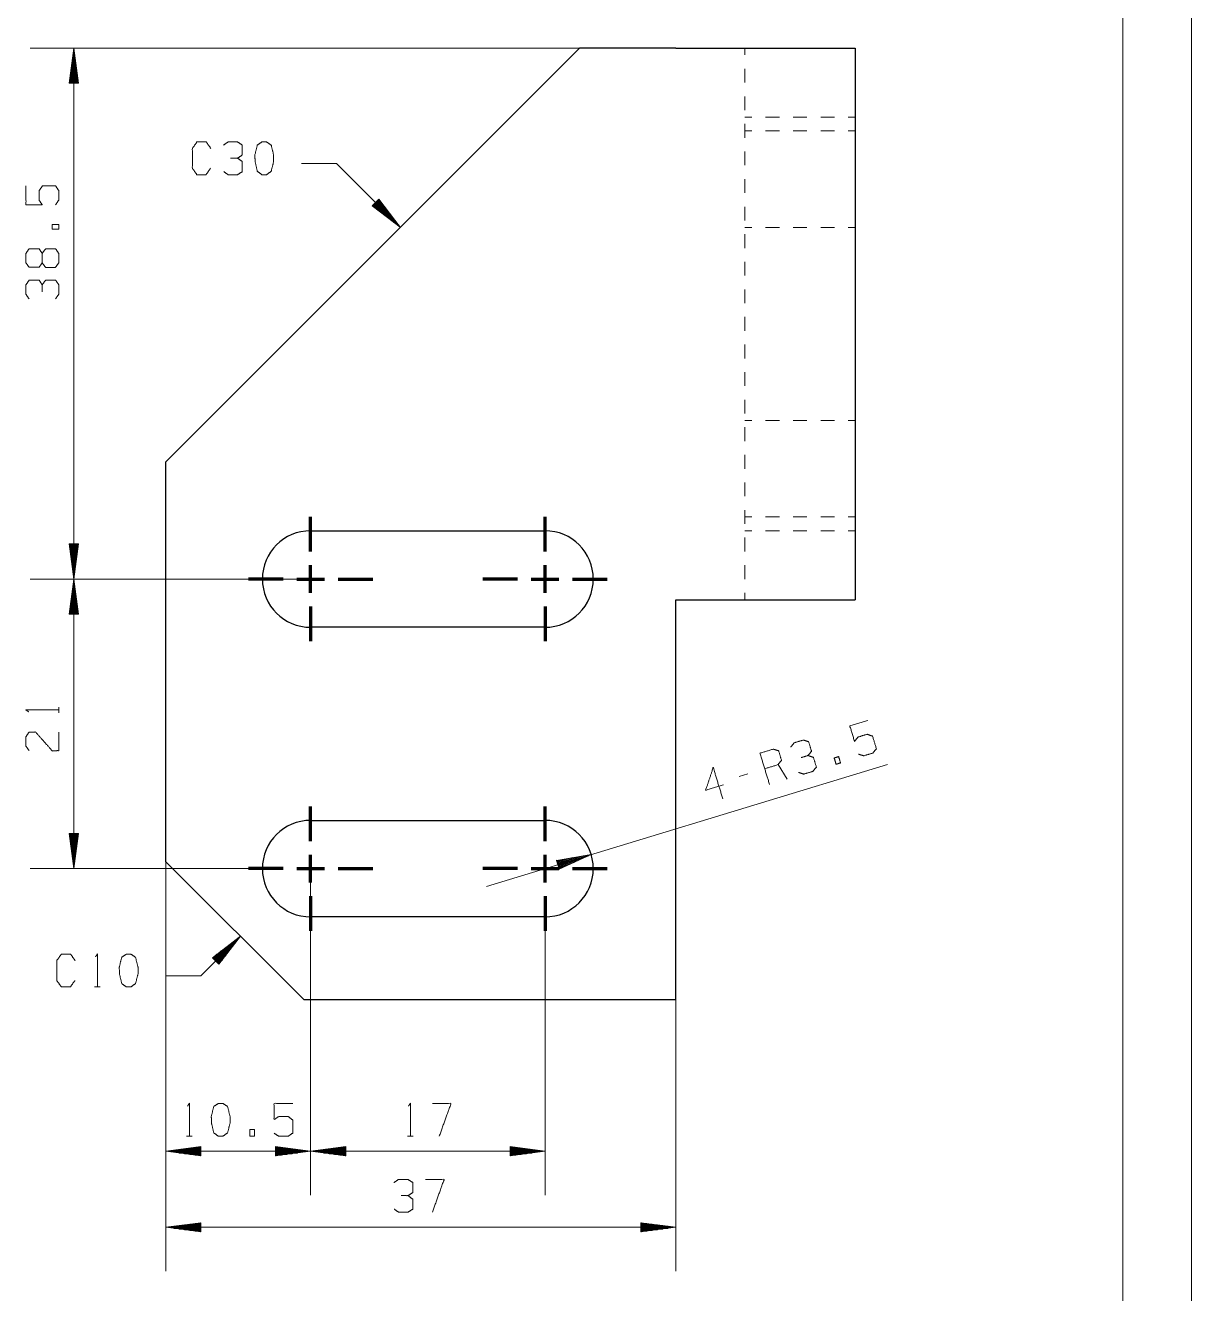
# Model space of a CAD drawing. Header units: millimetres. Extents: x 0 to 210, y 0 to 297.
# Drawn here: x 125.4 to 210, y 132.3 to 224.3 of the extents above; entities that cross this region are included whole.
import ezdxf

# ---------------------------------------------------------------- set-up
doc = ezdxf.new("R2010")
doc.units = ezdxf.units.MM
doc.layers.add('1', color=7, linetype='Continuous', true_color=0xffffff)

msp = doc.modelspace()

# ---------------------------------------------------------------- linework, layer by layer
at = {"layer": '1', "color": 132, "linetype": 'Continuous', "lineweight": 18}
for p, q in [((210, 0), (210, 297)), ((205, 5), (205, 292))]:
    msp.add_line(p, q, dxfattribs=at)
at = {"layer": '1', "color": 13, "linetype": 'Continuous', "lineweight": 18}
for p, q in [((165.596, 222.628), (125.739, 222.628)), ((128.914, 222.628), (128.58, 220.088)), ((129.249, 220.088), (128.914, 222.628)), ((128.914, 184.128), (128.914, 222.628)), ((128.787, 220.088), (128.787, 221.663)), ((128.838, 220.088), (128.838, 222.049)), ((128.889, 220.088), (128.889, 222.435)), ((128.94, 220.088), (128.94, 222.435)), ((128.991, 220.088), (128.991, 222.049)), ((129.041, 220.088), (129.041, 221.663)), ((128.686, 220.088), (128.686, 220.892)), ((128.737, 220.088), (128.737, 221.278)), ((129.092, 220.088), (129.092, 221.278)), ((129.143, 220.088), (129.143, 220.892)), ((128.58, 220.088), (129.249, 220.088)), ((128.584, 220.088), (128.584, 220.12)), ((128.584, 220.088), (128.584, 220.12)), ((128.635, 220.088), (128.635, 220.506)), ((129.194, 220.088), (129.194, 220.506)), ((129.245, 220.088), (129.245, 220.12)), ((129.245, 220.088), (129.245, 220.12)), ((147.977, 214.258), (145.437, 214.258)), ((147.977, 214.258), (152.601, 209.633)), ((151.042, 211.666), (150.569, 211.193)), ((150.931, 211.555), (151.772, 210.714)), ((150.967, 211.591), (151.535, 211.023)), ((151.003, 211.627), (151.298, 211.332)), ((151.039, 211.663), (151.061, 211.64)), ((151.039, 211.663), (151.061, 211.64)), ((152.601, 209.633), (151.042, 211.666)), ((150.569, 211.193), (152.601, 209.633)), ((150.572, 211.196), (150.594, 211.173)), ((150.572, 211.196), (150.594, 211.173)), ((150.608, 211.232), (150.903, 210.936)), ((150.644, 211.268), (151.212, 210.699)), ((150.68, 211.304), (151.521, 210.463)), ((150.716, 211.34), (151.83, 210.226)), ((150.752, 211.376), (152.138, 209.989)), ((150.787, 211.411), (152.447, 209.752)), ((150.823, 211.447), (152.483, 209.788)), ((150.859, 211.483), (152.246, 210.096)), ((150.895, 211.519), (152.009, 210.405)), ((128.58, 186.668), (128.914, 184.128)), ((129.249, 186.668), (128.58, 186.668)), ((128.584, 186.668), (128.584, 186.636)), ((128.584, 186.668), (128.584, 186.636)), ((128.635, 186.668), (128.635, 186.25)), ((128.686, 186.668), (128.686, 185.864)), ((128.737, 186.668), (128.737, 185.479)), ((128.787, 186.668), (128.787, 185.093)), ((128.838, 186.668), (128.838, 184.707)), ((128.889, 186.668), (128.889, 184.321)), ((128.914, 184.128), (129.249, 186.668)), ((128.94, 186.668), (128.94, 184.321)), ((128.991, 186.668), (128.991, 184.707)), ((129.041, 186.668), (129.041, 185.093)), ((129.092, 186.668), (129.092, 185.479)), ((129.143, 186.668), (129.143, 185.864)), ((129.194, 186.668), (129.194, 186.25)), ((129.245, 186.668), (129.245, 186.636)), ((129.245, 186.668), (129.245, 186.636)), ((146.096, 184.128), (125.739, 184.128)), ((146.096, 184.128), (125.739, 184.128)), ((128.914, 184.128), (128.58, 181.588)), ((128.889, 181.588), (128.889, 183.935)), ((129.249, 181.588), (128.914, 184.128)), ((128.914, 184.128), (128.914, 163.128)), ((128.94, 181.588), (128.94, 183.935)), ((128.787, 181.588), (128.787, 183.163)), ((128.838, 181.588), (128.838, 183.549)), ((128.991, 181.588), (128.991, 183.549)), ((129.041, 181.588), (129.041, 183.163)), ((128.686, 181.588), (128.686, 182.392)), ((128.737, 181.588), (128.737, 182.778)), ((129.092, 181.588), (129.092, 182.778)), ((129.143, 181.588), (129.143, 182.392)), ((128.58, 181.588), (129.249, 181.588)), ((128.584, 181.588), (128.584, 181.62)), ((128.584, 181.588), (128.584, 181.62)), ((128.635, 181.588), (128.635, 182.006)), ((129.194, 181.588), (129.194, 182.006)), ((129.245, 181.588), (129.245, 181.62)), ((129.245, 181.588), (129.245, 181.62)), ((158.851, 161.836), (187.938, 170.688)), ((128.58, 165.668), (128.914, 163.128)), ((129.249, 165.668), (128.58, 165.668)), ((128.584, 165.668), (128.584, 165.636)), ((128.584, 165.668), (128.584, 165.636)), ((128.635, 165.668), (128.635, 165.25)), ((128.686, 165.668), (128.686, 164.864)), ((128.737, 165.668), (128.737, 164.479)), ((128.787, 165.668), (128.787, 164.093)), ((128.838, 165.668), (128.838, 163.707)), ((128.889, 165.668), (128.889, 163.321)), ((128.914, 163.128), (129.249, 165.668)), ((128.94, 165.668), (128.94, 163.321)), ((128.991, 165.668), (128.991, 163.707)), ((129.041, 165.668), (129.041, 164.093)), ((129.092, 165.668), (129.092, 164.479)), ((129.143, 165.668), (129.143, 164.864)), ((129.194, 165.668), (129.194, 165.25)), ((129.245, 165.668), (129.245, 165.636)), ((129.245, 165.668), (129.245, 165.636)), ((166.445, 164.147), (163.917, 163.727)), ((163.917, 163.727), (164.112, 163.088)), ((163.918, 163.723), (163.949, 163.733)), ((163.918, 163.723), (163.949, 163.733)), ((163.933, 163.675), (164.333, 163.796)), ((163.948, 163.626), (164.717, 163.86)), ((163.963, 163.578), (165.101, 163.924)), ((163.978, 163.529), (165.485, 163.988)), ((163.992, 163.48), (165.869, 164.051)), ((164.007, 163.432), (166.253, 164.115)), ((164.022, 163.383), (166.267, 164.067)), ((164.037, 163.335), (165.913, 163.906)), ((164.052, 163.286), (165.559, 163.745)), ((164.112, 163.088), (166.445, 164.147)), ((141.596, 163.128), (125.739, 163.128)), ((135.596, 163.628), (135.596, 139.459)), ((135.596, 163.628), (135.596, 133.946)), ((146.096, 163.128), (146.096, 139.459)), ((146.096, 163.128), (146.096, 139.459)), ((164.066, 163.237), (165.204, 163.584)), ((164.081, 163.189), (164.85, 163.423)), ((164.096, 163.14), (164.496, 163.262)), ((164.111, 163.092), (164.141, 163.101)), ((164.111, 163.092), (164.141, 163.101)), ((138.139, 155.363), (141, 158.224)), ((141, 158.224), (138.968, 156.664)), ((139.441, 156.191), (141, 158.224)), ((163.096, 158.628), (163.096, 139.459)), ((139.079, 156.554), (139.92, 157.395)), ((139.114, 156.518), (140.228, 157.632)), ((139.15, 156.482), (140.537, 157.869)), ((139.186, 156.446), (140.846, 158.105)), ((139.222, 156.41), (140.882, 158.07)), ((139.258, 156.374), (140.645, 157.761)), ((139.294, 156.338), (140.408, 157.452)), ((138.968, 156.664), (139.441, 156.191)), ((138.971, 156.661), (138.993, 156.684)), ((138.971, 156.661), (138.993, 156.684)), ((139.007, 156.625), (139.302, 156.921)), ((139.043, 156.59), (139.611, 157.158)), ((139.33, 156.302), (140.171, 157.143)), ((139.366, 156.266), (139.934, 156.834)), ((139.402, 156.23), (139.697, 156.526)), ((139.438, 156.194), (139.46, 156.217)), ((139.438, 156.194), (139.46, 156.217)), ((138.139, 155.363), (135.599, 155.363)), ((172.596, 153.628), (172.596, 133.946)), ((138.136, 142.968), (135.596, 142.634)), ((135.596, 142.634), (138.136, 142.3)), ((146.096, 142.634), (135.596, 142.634)), ((138.136, 142.659), (135.789, 142.659)), ((138.136, 142.609), (135.789, 142.609)), ((138.136, 142.71), (136.175, 142.71)), ((138.136, 142.558), (136.175, 142.558)), ((138.136, 142.761), (136.561, 142.761)), ((138.136, 142.812), (136.947, 142.812)), ((138.136, 142.863), (137.333, 142.863)), ((138.136, 142.913), (137.718, 142.913)), ((138.136, 142.964), (138.104, 142.964)), ((138.136, 142.964), (138.104, 142.964)), ((138.136, 142.3), (138.136, 142.968)), ((143.556, 142.968), (143.556, 142.3)), ((146.096, 142.634), (143.556, 142.968)), ((143.556, 142.964), (143.588, 142.964)), ((143.556, 142.964), (143.588, 142.964)), ((143.556, 142.913), (143.974, 142.913)), ((143.556, 142.863), (144.36, 142.863)), ((143.556, 142.812), (144.746, 142.812)), ((143.556, 142.761), (145.132, 142.761)), ((143.556, 142.71), (145.517, 142.71)), ((143.556, 142.659), (145.903, 142.659)), ((143.556, 142.3), (146.096, 142.634)), ((143.556, 142.609), (145.903, 142.609)), ((143.556, 142.558), (145.517, 142.558)), ((148.636, 142.968), (146.096, 142.634)), ((146.096, 142.634), (148.636, 142.3)), ((146.096, 142.634), (163.096, 142.634)), ((148.636, 142.659), (146.289, 142.659)), ((148.636, 142.609), (146.289, 142.609)), ((148.636, 142.71), (146.675, 142.71)), ((148.636, 142.558), (146.675, 142.558)), ((148.636, 142.761), (147.061, 142.761)), ((148.636, 142.812), (147.447, 142.812)), ((148.636, 142.863), (147.833, 142.863)), ((148.636, 142.913), (148.218, 142.913)), ((148.636, 142.964), (148.604, 142.964)), ((148.636, 142.964), (148.604, 142.964)), ((148.636, 142.3), (148.636, 142.968)), ((160.556, 142.968), (160.556, 142.3)), ((163.096, 142.634), (160.556, 142.968)), ((160.556, 142.964), (160.588, 142.964)), ((160.556, 142.964), (160.588, 142.964)), ((160.556, 142.913), (160.974, 142.913)), ((160.556, 142.863), (161.36, 142.863)), ((160.556, 142.812), (161.746, 142.812)), ((160.556, 142.761), (162.132, 142.761)), ((160.556, 142.71), (162.517, 142.71)), ((160.556, 142.659), (162.903, 142.659)), ((160.556, 142.3), (163.096, 142.634)), ((160.556, 142.609), (162.903, 142.609)), ((160.556, 142.558), (162.517, 142.558)), ((138.136, 142.507), (136.561, 142.507)), ((138.136, 142.456), (136.947, 142.456)), ((138.136, 142.405), (137.333, 142.405)), ((138.136, 142.355), (137.718, 142.355)), ((138.136, 142.304), (138.104, 142.304)), ((138.136, 142.304), (138.104, 142.304)), ((143.556, 142.507), (145.132, 142.507)), ((143.556, 142.456), (144.746, 142.456)), ((143.556, 142.405), (144.36, 142.405)), ((143.556, 142.355), (143.974, 142.355)), ((143.556, 142.304), (143.588, 142.304)), ((143.556, 142.304), (143.588, 142.304)), ((148.636, 142.507), (147.061, 142.507)), ((148.636, 142.456), (147.447, 142.456)), ((148.636, 142.405), (147.833, 142.405)), ((148.636, 142.355), (148.218, 142.355)), ((148.636, 142.304), (148.604, 142.304)), ((148.636, 142.304), (148.604, 142.304)), ((160.556, 142.507), (162.132, 142.507)), ((160.556, 142.456), (161.746, 142.456)), ((160.556, 142.405), (161.36, 142.405)), ((160.556, 142.355), (160.974, 142.355)), ((160.556, 142.304), (160.588, 142.304)), ((160.556, 142.304), (160.588, 142.304)), ((138.136, 137.456), (135.596, 137.121)), ((135.596, 137.121), (138.136, 136.787)), ((172.596, 137.121), (135.596, 137.121)), ((138.136, 137.147), (135.789, 137.147)), ((138.136, 137.096), (135.789, 137.096)), ((138.136, 137.197), (136.175, 137.197)), ((138.136, 137.045), (136.175, 137.045)), ((138.136, 137.248), (136.561, 137.248)), ((138.136, 137.299), (136.947, 137.299)), ((138.136, 137.35), (137.333, 137.35)), ((138.136, 137.401), (137.718, 137.401)), ((138.136, 137.451), (138.104, 137.451)), ((138.136, 137.451), (138.104, 137.451)), ((138.136, 136.787), (138.136, 137.456)), ((170.056, 137.456), (170.056, 136.787)), ((172.596, 137.121), (170.056, 137.456)), ((170.056, 137.451), (170.088, 137.451)), ((170.056, 137.451), (170.088, 137.451)), ((170.056, 137.401), (170.474, 137.401)), ((170.056, 137.35), (170.86, 137.35)), ((170.056, 137.299), (171.246, 137.299)), ((170.056, 137.248), (171.632, 137.248)), ((170.056, 137.197), (172.017, 137.197)), ((170.056, 137.147), (172.403, 137.147)), ((170.056, 136.787), (172.596, 137.121)), ((170.056, 137.096), (172.403, 137.096)), ((170.056, 137.045), (172.017, 137.045)), ((138.136, 136.994), (136.561, 136.994)), ((138.136, 136.943), (136.947, 136.943)), ((138.136, 136.893), (137.333, 136.893)), ((138.136, 136.842), (137.718, 136.842)), ((138.136, 136.791), (138.104, 136.791)), ((138.136, 136.791), (138.104, 136.791)), ((170.056, 136.994), (171.632, 136.994)), ((170.056, 136.943), (171.246, 136.943)), ((170.056, 136.893), (170.86, 136.893)), ((170.056, 136.842), (170.474, 136.842)), ((170.056, 136.791), (170.088, 136.791)), ((170.056, 136.791), (170.088, 136.791))]:
    msp.add_line(p, q, dxfattribs=at)
at = {"layer": '1', "color": 30, "linetype": 'Continuous', "lineweight": 25}
for p, q in [((165.596, 222.628), (135.596, 192.628)), ((172.596, 222.628), (165.596, 222.628)), ((185.596, 222.628), (185.596, 182.628)), ((135.596, 163.628), (135.596, 192.628)), ((146.096, 187.628), (163.096, 187.628)), ((172.596, 153.628), (172.596, 182.628)), ((163.096, 180.628), (146.096, 180.628)), ((146.096, 166.628), (163.096, 166.628)), ((135.596, 163.628), (145.596, 153.628)), ((163.096, 159.628), (146.096, 159.628)), ((145.596, 153.628), (172.596, 153.628))]:
    msp.add_line(p, q, dxfattribs=at)
at = {"layer": '1', "color": 43, "linetype": 'Continuous', "lineweight": 18}
for p, q in [((177.596, 222.128), (177.596, 222.628)), ((177.596, 220.128), (177.596, 221.128)), ((177.596, 218.128), (177.596, 219.128)), ((177.596, 217.628), (178.096, 217.628)), ((177.596, 216.128), (177.596, 217.128)), ((179.096, 217.628), (180.096, 217.628)), ((181.096, 217.628), (182.096, 217.628)), ((183.096, 217.628), (184.096, 217.628)), ((185.096, 217.628), (185.596, 217.628)), ((178.096, 216.628), (177.596, 216.628)), ((180.096, 216.628), (179.096, 216.628)), ((182.096, 216.628), (181.096, 216.628)), ((184.096, 216.628), (183.096, 216.628)), ((185.596, 216.628), (185.096, 216.628)), ((177.596, 214.128), (177.596, 215.128)), ((177.596, 212.128), (177.596, 213.128)), ((177.596, 210.128), (177.596, 211.128)), ((177.596, 209.628), (178.096, 209.628)), ((177.596, 208.128), (177.596, 209.128)), ((179.096, 209.628), (180.096, 209.628)), ((181.096, 209.628), (182.096, 209.628)), ((183.096, 209.628), (184.096, 209.628)), ((185.096, 209.628), (185.596, 209.628)), ((177.596, 206.128), (177.596, 207.128)), ((177.596, 204.128), (177.596, 205.128)), ((177.596, 202.128), (177.596, 203.128)), ((177.596, 200.128), (177.596, 201.128)), ((177.596, 198.128), (177.596, 199.128)), ((177.596, 196.128), (177.596, 197.128)), ((178.096, 195.628), (177.596, 195.628)), ((177.596, 194.128), (177.596, 195.128)), ((180.096, 195.628), (179.096, 195.628)), ((182.096, 195.628), (181.096, 195.628)), ((184.096, 195.628), (183.096, 195.628)), ((185.596, 195.628), (185.096, 195.628)), ((177.596, 192.128), (177.596, 193.128)), ((177.596, 190.128), (177.596, 191.128)), ((177.596, 188.128), (177.596, 189.128)), ((177.596, 188.628), (178.096, 188.628)), ((179.096, 188.628), (180.096, 188.628)), ((181.096, 188.628), (182.096, 188.628)), ((183.096, 188.628), (184.096, 188.628)), ((185.096, 188.628), (185.596, 188.628)), ((178.096, 187.628), (177.596, 187.628)), ((180.096, 187.628), (179.096, 187.628)), ((182.096, 187.628), (181.096, 187.628)), ((184.096, 187.628), (183.096, 187.628)), ((185.596, 187.628), (185.096, 187.628)), ((177.596, 186.128), (177.596, 187.128)), ((177.596, 184.128), (177.596, 185.128)), ((177.596, 182.628), (177.596, 183.128))]:
    msp.add_line(p, q, dxfattribs=at)
at = {"layer": '1', "color": 252, "linetype": 'Continuous', "lineweight": 70}
for p, q in [((146.096, 186.128), (146.096, 188.628)), ((163.096, 186.128), (163.096, 188.628)), ((146.096, 183.128), (146.096, 185.128)), ((163.096, 183.128), (163.096, 185.128)), ((144.096, 184.128), (141.596, 184.128)), ((145.096, 184.128), (147.096, 184.128)), ((148.096, 184.128), (150.596, 184.128)), ((161.096, 184.128), (158.596, 184.128)), ((162.096, 184.128), (164.096, 184.128)), ((165.096, 184.128), (167.596, 184.128)), ((146.096, 182.128), (146.096, 179.628)), ((163.096, 182.128), (163.096, 179.628)), ((146.096, 165.128), (146.096, 167.628)), ((163.096, 165.128), (163.096, 167.628)), ((146.096, 162.128), (146.096, 164.128)), ((163.096, 162.128), (163.096, 164.128)), ((144.096, 163.128), (141.596, 163.128)), ((145.096, 163.128), (147.096, 163.128)), ((148.096, 163.128), (150.596, 163.128)), ((161.096, 163.128), (158.596, 163.128)), ((162.096, 163.128), (164.096, 163.128)), ((165.096, 163.128), (167.596, 163.128)), ((146.096, 161.128), (146.096, 158.628)), ((163.096, 161.128), (163.096, 158.628))]:
    msp.add_line(p, q, dxfattribs=at)
at = {"layer": '1', "color": 95, "linetype": 'Continuous', "lineweight": 18}
for p, q in [((127.822, 174.423), (127.822, 174.847)), ((180.666, 169.617), (179.996, 170.667)), ((177.818, 170.005), (177.175, 169.809)), ((130.413, 154.55), (130.837, 154.55)), ((137.088, 143.726), (137.512, 143.726)), ((153.115, 143.726), (153.539, 143.726))]:
    msp.add_line(p, q, dxfattribs=at)
at = {"layer": '1', "color": 30, "linetype": 'Continuous', "lineweight": 25}
for centre, start, end in [((146.096, 184.128), 90, 270), ((163.096, 184.128), 270, 90), ((146.096, 163.128), 90, 270), ((163.096, 163.128), 270, 90)]:
    msp.add_arc(centre, 3.5, start, end, dxfattribs=at)
for points in [[(172.596, 222.628), (175.961, 222.628), (177.571, 222.628), (180.51, 222.628), (182.91, 222.628), (184.607, 222.628), (185.485, 222.628), (185.596, 222.628)], [(172.596, 182.628), (175.961, 182.628), (177.571, 182.628), (180.51, 182.628), (182.91, 182.628), (184.607, 182.628), (185.485, 182.628), (185.596, 182.628)]]:
    msp.add_open_spline(points, degree=1, knots=[0, 0, 0.258819, 0.382683, 0.608762, 0.793353, 0.92388, 0.991446, 1, 1], dxfattribs=at)
at = {"layer": '1', "color": 95, "linetype": 'Continuous', "lineweight": 18}
for points, knots in [([(138.84, 213.92), (138.504, 213.445), (137.85, 213.445), (137.515, 213.92), (137.515, 215.345), (137.85, 215.82), (138.522, 215.82), (138.858, 215.345)], [0, 0, 0.11457, 0.243367, 0.357937, 0.638582, 0.753152, 0.88543, 1, 1]), ([(140.799, 214.645), (141.134, 214.87), (141.134, 215.595), (140.799, 215.82), (140.109, 215.82), (139.773, 215.595)], [0, 0, 0.153874, 0.429851, 0.583726, 0.846126, 1, 1]), ([(142.898, 213.445), (143.234, 213.695), (143.411, 214.395), (143.411, 214.87), (143.234, 215.595), (142.898, 215.82), (142.562, 215.82), (142.227, 215.595), (142.05, 214.87), (142.068, 214.395), (142.227, 213.695), (142.562, 213.445), (142.898, 213.445)], [0, 0, 0.067527, 0.183971, 0.260584, 0.380944, 0.446142, 0.500306, 0.565504, 0.685863, 0.76253, 0.878309, 0.945835, 1, 1]), ([(139.791, 213.67), (140.109, 213.445), (140.799, 213.445), (141.134, 213.67), (141.134, 214.395), (140.799, 214.645), (140.286, 214.645)], [0, 0, 0.12412, 0.343689, 0.472446, 0.703376, 0.836732, 1, 1]), ([(127.597, 211.268), (127.822, 211.604), (127.822, 212.294), (127.597, 212.629), (126.647, 212.629), (126.397, 212.294), (126.397, 211.604), (126.622, 211.268), (125.447, 211.268), (125.447, 212.629)], [0, 0, 0.062229, 0.168343, 0.230572, 0.376815, 0.441266, 0.54738, 0.609609, 0.790488, 1, 1]), ([(127.822, 209.505), (127.822, 209.84), (127.347, 209.84), (127.347, 209.505), (127.822, 209.505)], [0, 0, 0.207085, 0.5, 0.707085, 1, 1]), ([(126.622, 207.051), (126.397, 206.733), (125.672, 206.733), (125.447, 207.051), (125.447, 207.741), (125.672, 208.076), (126.397, 208.076), (126.622, 207.741), (126.622, 207.051), (126.872, 206.715), (127.572, 206.715), (127.822, 207.051), (127.822, 207.741), (127.597, 208.076), (126.872, 208.076), (126.622, 207.741)], [0, 0, 0.047574, 0.136086, 0.183661, 0.267817, 0.317166, 0.405678, 0.455028, 0.539184, 0.590298, 0.675757, 0.726871, 0.811027, 0.860377, 0.948888, 1, 1]), ([(126.622, 205.464), (126.397, 205.8), (125.672, 205.8), (125.447, 205.464), (125.447, 204.775), (125.672, 204.439)], [0, 0, 0.153877, 0.429855, 0.583732, 0.846129, 1, 1]), ([(127.597, 204.457), (127.822, 204.775), (127.822, 205.464), (127.597, 205.8), (126.872, 205.8), (126.622, 205.464), (126.622, 204.952)], [0, 0, 0.124118, 0.343685, 0.472446, 0.703377, 0.836734, 1, 1]), ([(125.647, 174.494), (125.447, 174.635), (127.822, 174.635)], [0, 0, 0.093491, 1, 1]), ([(185.832, 171.425), (186.219, 171.307), (186.878, 171.508), (187.134, 171.821), (186.858, 172.73), (186.464, 172.871), (185.804, 172.67), (185.548, 172.357), (185.206, 173.482), (186.508, 173.878)], [0, 0, 0.062228, 0.168346, 0.230572, 0.376817, 0.441266, 0.54738, 0.60961, 0.790493, 1, 1]), ([(125.672, 171.687), (125.447, 172.005), (125.447, 172.695), (125.672, 173.03), (126.147, 173.03), (127.347, 171.669), (127.822, 171.687), (127.822, 173.03)], [0, 0, 0.069692, 0.192978, 0.265274, 0.350227, 0.67474, 0.759752, 1, 1]), ([(182.173, 171.33), (182.429, 171.643), (182.218, 172.337), (181.831, 172.454), (181.172, 172.254), (180.916, 171.941)], [0, 0, 0.153879, 0.429856, 0.58373, 0.846124, 1, 1]), ([(179.381, 169.226), (178.69, 171.498), (179.653, 171.792), (180.04, 171.674), (180.251, 170.981), (179.996, 170.667), (179.032, 170.374)], [0, 0, 0.400951, 0.571034, 0.639277, 0.761672, 0.829917, 1, 1]), ([(181.493, 170.104), (181.863, 169.982), (182.523, 170.182), (182.779, 170.495), (182.567, 171.189), (182.173, 171.33), (181.683, 171.181)], [0, 0, 0.124115, 0.343687, 0.472445, 0.703377, 0.836732, 1, 1]), ([(184.21, 170.696), (184.532, 170.794), (184.393, 171.248), (184.072, 171.15), (184.21, 170.696)], [0, 0, 0.207081, 0.499992, 0.707085, 1, 1]), ([(176.034, 169.2), (174.749, 168.809), (175.298, 170.466), (175.989, 168.194)], [0, 0, 0.245867, 0.565293, 1, 1]), ([(129.002, 155.025), (128.666, 154.55), (128.012, 154.55), (127.677, 155.025), (127.677, 156.45), (128.012, 156.925), (128.684, 156.925), (129.02, 156.45)], [0, 0, 0.114569, 0.243367, 0.357935, 0.638584, 0.753152, 0.885431, 1, 1]), ([(130.483, 156.725), (130.625, 156.925), (130.625, 154.55)], [0, 0, 0.093489, 1, 1]), ([(133.06, 154.55), (133.396, 154.8), (133.573, 155.5), (133.573, 155.975), (133.396, 156.7), (133.06, 156.925), (132.724, 156.925), (132.389, 156.7), (132.212, 155.975), (132.23, 155.5), (132.389, 154.8), (132.724, 154.55), (133.06, 154.55)], [0, 0, 0.067526, 0.183971, 0.260584, 0.380943, 0.446141, 0.500306, 0.565504, 0.685864, 0.762529, 0.87831, 0.945835, 1, 1]), ([(137.159, 145.901), (137.3, 146.101), (137.3, 143.726)], [0, 0, 0.093491, 1, 1]), ([(139.736, 143.726), (140.072, 143.976), (140.249, 144.676), (140.249, 145.151), (140.072, 145.876), (139.736, 146.101), (139.4, 146.101), (139.064, 145.876), (138.888, 145.151), (138.905, 144.676), (139.064, 143.976), (139.4, 143.726), (139.736, 143.726)], [0, 0, 0.067525, 0.183971, 0.260583, 0.380944, 0.446141, 0.500306, 0.565504, 0.685865, 0.76253, 0.87831, 0.945835, 1, 1]), ([(143.44, 143.951), (143.776, 143.726), (144.466, 143.726), (144.801, 143.951), (144.801, 144.901), (144.466, 145.151), (143.776, 145.151), (143.44, 144.926), (143.44, 146.101), (144.801, 146.101)], [0, 0, 0.062228, 0.168344, 0.230571, 0.376815, 0.441264, 0.54738, 0.609608, 0.79049, 1, 1]), ([(153.185, 145.901), (153.327, 146.101), (153.327, 143.726)], [0, 0, 0.093491, 1, 1]), ([(155.427, 143.726), (156.275, 146.101), (154.932, 146.101)], [0, 0, 0.652472, 1, 1]), ([(141.677, 143.726), (142.012, 143.726), (142.012, 144.201), (141.677, 144.201), (141.677, 143.726)], [0, 0, 0.207092, 0.5, 0.707092, 1, 1]), ([(153.163, 139.414), (153.499, 139.639), (153.499, 140.364), (153.163, 140.589), (152.473, 140.589), (152.138, 140.364)], [0, 0, 0.153877, 0.429854, 0.583731, 0.846126, 1, 1]), ([(154.927, 138.214), (155.775, 140.589), (154.432, 140.589)], [0, 0, 0.652471, 1, 1]), ([(152.155, 138.439), (152.473, 138.214), (153.163, 138.214), (153.499, 138.439), (153.499, 139.164), (153.163, 139.414), (152.65, 139.414)], [0, 0, 0.12412, 0.343687, 0.472447, 0.703377, 0.836734, 1, 1])]:
    msp.add_open_spline(points, degree=1, knots=knots, dxfattribs=at)

doc.saveas('drawing.dxf')
